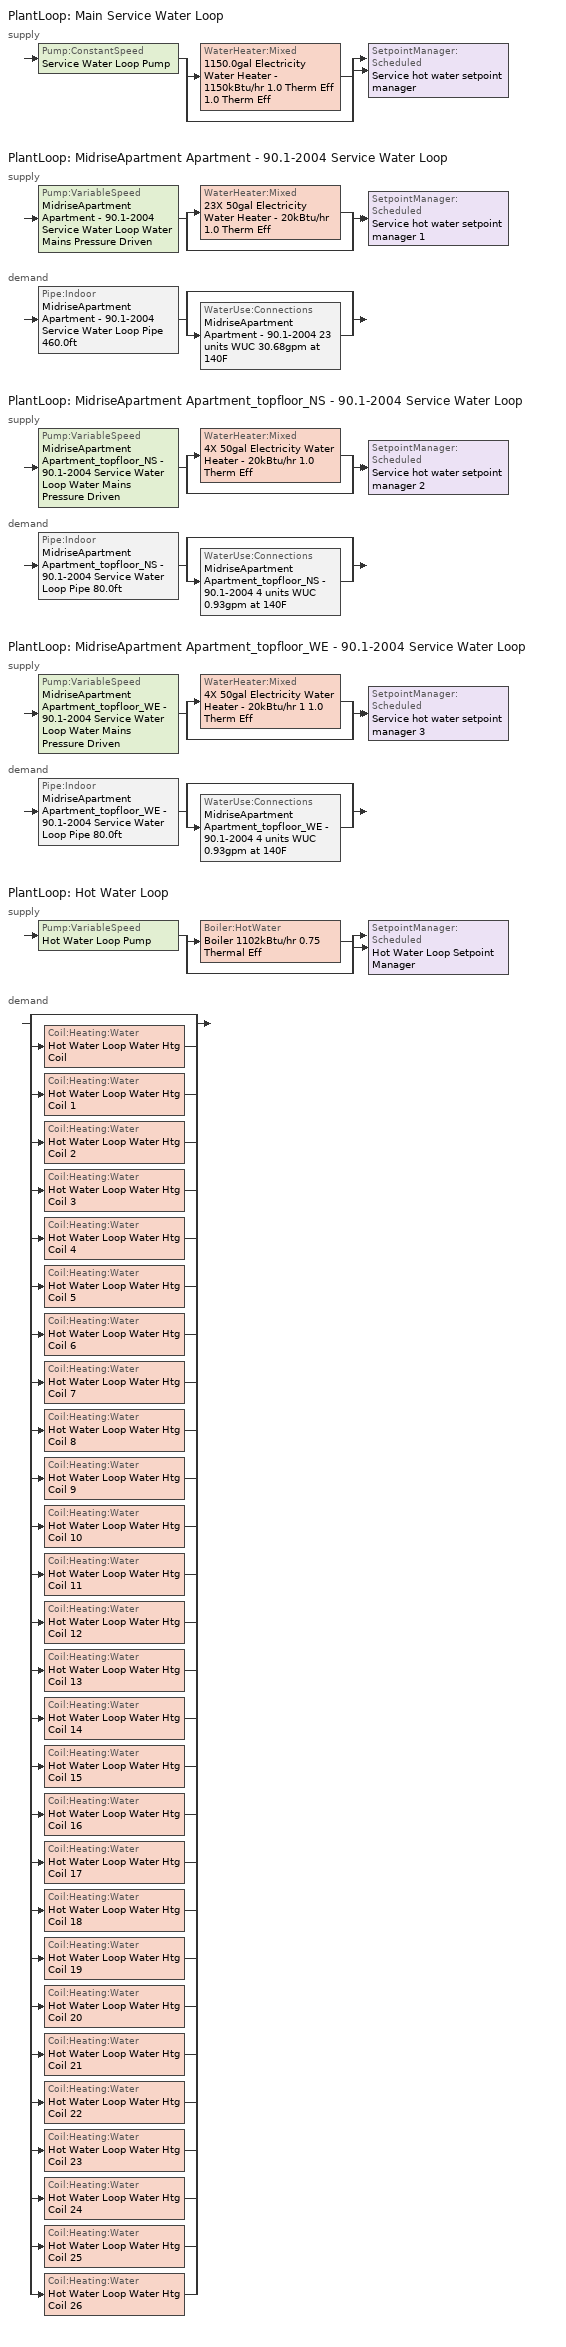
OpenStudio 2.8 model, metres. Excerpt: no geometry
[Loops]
PlantLoop 'Main Service Water Loop'
 supply: Pump:ConstantSpeed 'Service Water Loop Pump' > split
  | WaterHeater:Mixed '1150.0gal Electricity Water Heater - 1150kBtu/hr 1.0 Therm Eff 1.0 Therm Eff'
  | bypass
  join > SetpointManager:Scheduled 'Service hot water setpoint manager'
PlantLoop 'MidriseApartment Apartment - 90.1-2004 Service Water Loop'
 supply: Pump:VariableSpeed 'MidriseApartment Apartment - 90.1-2004 Service Water Loop Water Mains Pressure Driven' > split
  | WaterHeater:Mixed '23X 50gal Electricity Water Heater - 20kBtu/hr 1.0 Therm Eff'
  | bypass
  join > SetpointManager:Scheduled 'Service hot water setpoint manager 1'
 demand: Pipe:Indoor 'MidriseApartment Apartment - 90.1-2004 Service Water Loop Pipe 460.0ft' > split
  | bypass
  | WaterUse:Connections 'MidriseApartment Apartment - 90.1-2004 23 units WUC 30.68gpm at 140F'
PlantLoop 'MidriseApartment Apartment_topfloor_NS - 90.1-2004 Service Water Loop'
 supply: Pump:VariableSpeed 'MidriseApartment Apartment_topfloor_NS - 90.1-2004 Service Water Loop Water Mains Pressure Driven' > split
  | WaterHeater:Mixed '4X 50gal Electricity Water Heater - 20kBtu/hr 1.0 Therm Eff'
  | bypass
  join > SetpointManager:Scheduled 'Service hot water setpoint manager 2'
 demand: Pipe:Indoor 'MidriseApartment Apartment_topfloor_NS - 90.1-2004 Service Water Loop Pipe 80.0ft' > split
  | bypass
  | WaterUse:Connections 'MidriseApartment Apartment_topfloor_NS - 90.1-2004 4 units WUC 0.93gpm at 140F'
PlantLoop 'MidriseApartment Apartment_topfloor_WE - 90.1-2004 Service Water Loop'
 supply: Pump:VariableSpeed 'MidriseApartment Apartment_topfloor_WE - 90.1-2004 Service Water Loop Water Mains Pressure Driven' > split
  | WaterHeater:Mixed '4X 50gal Electricity Water Heater - 20kBtu/hr 1 1.0 Therm Eff'
  | bypass
  join > SetpointManager:Scheduled 'Service hot water setpoint manager 3'
 demand: Pipe:Indoor 'MidriseApartment Apartment_topfloor_WE - 90.1-2004 Service Water Loop Pipe 80.0ft' > split
  | bypass
  | WaterUse:Connections 'MidriseApartment Apartment_topfloor_WE - 90.1-2004 4 units WUC 0.93gpm at 140F'
PlantLoop 'Hot Water Loop'
 supply: Pump:VariableSpeed 'Hot Water Loop Pump' > split
  | Boiler:HotWater 'Boiler 1102kBtu/hr 0.75 Thermal Eff'
  | bypass
  join > SetpointManager:Scheduled 'Hot Water Loop Setpoint Manager'
 demand: split
  | bypass
  | Coil:Heating:Water 'Hot Water Loop Water Htg Coil'
  | Coil:Heating:Water 'Hot Water Loop Water Htg Coil 1'
  | Coil:Heating:Water 'Hot Water Loop Water Htg Coil 2'
  | Coil:Heating:Water 'Hot Water Loop Water Htg Coil 3'
  | Coil:Heating:Water 'Hot Water Loop Water Htg Coil 4'
  | Coil:Heating:Water 'Hot Water Loop Water Htg Coil 5'
  | Coil:Heating:Water 'Hot Water Loop Water Htg Coil 6'
  | Coil:Heating:Water 'Hot Water Loop Water Htg Coil 7'
  | Coil:Heating:Water 'Hot Water Loop Water Htg Coil 8'
  | Coil:Heating:Water 'Hot Water Loop Water Htg Coil 9'
  | Coil:Heating:Water 'Hot Water Loop Water Htg Coil 10'
  | Coil:Heating:Water 'Hot Water Loop Water Htg Coil 11'
  | Coil:Heating:Water 'Hot Water Loop Water Htg Coil 12'
  | Coil:Heating:Water 'Hot Water Loop Water Htg Coil 13'
  | Coil:Heating:Water 'Hot Water Loop Water Htg Coil 14'
  | Coil:Heating:Water 'Hot Water Loop Water Htg Coil 15'
  | Coil:Heating:Water 'Hot Water Loop Water Htg Coil 16'
  | Coil:Heating:Water 'Hot Water Loop Water Htg Coil 17'
  | Coil:Heating:Water 'Hot Water Loop Water Htg Coil 18'
  | Coil:Heating:Water 'Hot Water Loop Water Htg Coil 19'
  | Coil:Heating:Water 'Hot Water Loop Water Htg Coil 20'
  | Coil:Heating:Water 'Hot Water Loop Water Htg Coil 21'
  | Coil:Heating:Water 'Hot Water Loop Water Htg Coil 22'
  | Coil:Heating:Water 'Hot Water Loop Water Htg Coil 23'
  | Coil:Heating:Water 'Hot Water Loop Water Htg Coil 24'
  | Coil:Heating:Water 'Hot Water Loop Water Htg Coil 25'
  | Coil:Heating:Water 'Hot Water Loop Water Htg Coil 26'
[Material] Roughness=Smooth; Thickness {m}=0.001143; Conductivity {W/m-K}=386; Density {kg/m3}=8906.27; Specific Heat {J/kg-K}=385.1856; Thermal Absorptance=0.9; Solar Absorptance=0.7; Visible Absorptance=0.7
Copper pipe 0.75in type L; Copper pipe 0.75in type L 1; Copper pipe 0.75in type L 2
[Construction]
Uninsulated copper pipe 0.75in type L: Copper pipe 0.75in type L
Uninsulated copper pipe 0.75in type L 1: Copper pipe 0.75in type L 1
Uninsulated copper pipe 0.75in type L 2: Copper pipe 0.75in type L 2
[Sizing:Zone] Zone Cooling Design Supply Air Temperature Input Method=SupplyAirTemperature; Zone Cooling Design Supply Air Temperature {C}=13.8889; Zone Cooling Design Supply Air Temperature Difference {deltaC}=11.11; Zone Heating Design Supply Air Temperature Input Method=SupplyAirTemperature; Zone Heating Design Supply Air Temperature {C}=50; Zone Heating Design Supply Air Temperature Difference {deltaC}=11.11; Zone Cooling Design Supply Air Humidity Ratio {kg-H2O/kg-air}=0.008; Zone Heating Design Supply Air Humidity Ratio {kg-H2O/kg-air}=0.008; Cooling Design Air Flow Method=DesignDay; Heating Design Air Flow Method=DesignDay; Account for Dedicated Outdoor Air System=No; Dedicated Outdoor Air System Control Strategy=NeutralSupplyAir; Dedicated Outdoor Air Low Setpoint Temperature for Design {C}=autosize; Dedicated Outdoor Air High Setpoint Temperature for Design {C}=autosize
M NE Apartment ZN; T NW Apartment ZN; T N1 Apartment ZN; G NW Apartment ZN; M S1 Apartment ZN; T Corridor ZN; G S1 Apartment ZN; G N2 Apartment ZN; M SE Apartment ZN; T S1 Apartment ZN; M N2 Apartment ZN; G N1 Apartment ZN; T SW Apartment ZN; G NE Apartment ZN; M S2 Apartment ZN; G S2 Apartment ZN; M SW Apartment ZN; Office ZN; T N2 Apartment ZN; G Corridor ZN; M N1 Apartment ZN; T SE Apartment ZN; T S2 Apartment ZN; M NW Apartment ZN; T NE Apartment ZN; G SW Apartment ZN; M Corridor ZN
[Zone equipment]
M NE Apartment ZN: M NE Apartment ZN PTAC
T NW Apartment ZN: T NW Apartment ZN PTAC
T N1 Apartment ZN: T N1 Apartment ZN PTAC
G NW Apartment ZN: G NW Apartment ZN PTAC
M S1 Apartment ZN: M S1 Apartment ZN PTAC
T Corridor ZN: T Corridor ZN PTAC
G S1 Apartment ZN: G S1 Apartment ZN PTAC
G N2 Apartment ZN: G N2 Apartment ZN PTAC
M SE Apartment ZN: M SE Apartment ZN PTAC
T S1 Apartment ZN: T S1 Apartment ZN PTAC
M N2 Apartment ZN: M N2 Apartment ZN PTAC
G N1 Apartment ZN: G N1 Apartment ZN PTAC
T SW Apartment ZN: T SW Apartment ZN PTAC
G NE Apartment ZN: G NE Apartment ZN PTAC
M S2 Apartment ZN: M S2 Apartment ZN PTAC
G S2 Apartment ZN: G S2 Apartment ZN PTAC
M SW Apartment ZN: M SW Apartment ZN PTAC
Office ZN: Office ZN PTAC
T N2 Apartment ZN: T N2 Apartment ZN PTAC
G Corridor ZN: G Corridor ZN PTAC
M N1 Apartment ZN: M N1 Apartment ZN PTAC
T SE Apartment ZN: T SE Apartment ZN PTAC
T S2 Apartment ZN: T S2 Apartment ZN PTAC
M NW Apartment ZN: M NW Apartment ZN PTAC
T NE Apartment ZN: T NE Apartment ZN PTAC
G SW Apartment ZN: G SW Apartment ZN PTAC
M Corridor ZN: M Corridor ZN PTAC
[PlantLoop] Glycol Concentration=0; Minimum Loop Temperature {C}=10; Plant Loop Volume {m3}=Autocalculate; Load Distribution Scheme=Optimal
Name | Maximum Loop Temperature {C} | Fluid Type
Main Service Water Loop; MidriseApartment Apartment - 90.1-2004 Service Water Loop; MidriseApartment Apartment_topfloor_NS - 90.1-2004 Service Water Loop; MidriseApartment Apartment_topfloor_WE - 90.1-2004 Service Water Loop | 60
Hot Water Loop |  | Water
[Sizing:Plant] Loop Type=Heating; Sizing Option=NonCoincident; Zone Timesteps in Averaging Window=1; Coincident Sizing Factor Mode=None
Name | Design Loop Exit Temperature {C} | Loop Design Temperature Difference {deltaC}
Main Service Water Loop; MidriseApartment Apartment - 90.1-2004 Service Water Loop; MidriseApartment Apartment_topfloor_NS - 90.1-2004 Service Water Loop; MidriseApartment Apartment_topfloor_WE - 90.1-2004 Service Water Loop | 60 | 5
Hot Water Loop | 82.2222 | 11.1111
[SetpointManager:Scheduled] Control Variable=Temperature
Name | Schedule | Setpoint Node or NodeList
Service hot water setpoint manager | Service Water Loop Temp - 140F | Main Service Water Loop Supply Outlet Node
Service hot water setpoint manager 1 | Service Water Loop Temp - 140F 1 | MidriseApartment Apartment - 90.1-2004 Service Water Loop Supply Outlet Node
Service hot water setpoint manager 2 | Service Water Loop Temp - 140F 2 | MidriseApartment Apartment_topfloor_NS - 90.1-2004 Service Water Loop Supply Outlet Node
Service hot water setpoint manager 3 | Service Water Loop Temp - 140F 3 | MidriseApartment Apartment_topfloor_WE - 90.1-2004 Service Water Loop Supply Outlet Node
Hot Water Loop Setpoint Manager | Hot Water Loop Temp - 180F | Hot Water Loop Supply Outlet Node
[Pump:ConstantSpeed]
Service Water Loop Pump: Rated Flow Rate {m3/s}=autosize; Rated Pump Head {Pa}=0.01; Rated Power Consumption {W}=autosize; Motor Efficiency=1; Fraction of Motor Inefficiencies to Fluid Stream=0; Pump Control Type=Intermittent; Design Power Sizing Method=PowerPerFlowPerPressure; Design Electric Power per Unit Flow Rate {W/(m3/s)}=348701.1; Design Shaft Power per Unit Flow Rate per Unit Head {W-s/m3-Pa}=1.28205
[WaterHeater:Mixed] Deadband Temperature Difference {deltaC}=2; Heater Control Type=Cycle; Heater Fuel Type=Electricity; Heater Thermal Efficiency=1; Off Cycle Parasitic Fuel Type=Electricity; Off Cycle Parasitic Heat Fraction to Tank=0; On Cycle Parasitic Fuel Type=Electricity; On Cycle Parasitic Heat Fraction to Tank=0; Ambient Temperature Indicator=Schedule; Use Side Effectiveness=1; Source Side Effectiveness=1; Use Side Design Flow Rate {m3/s}=autosize; Source Side Design Flow Rate {m3/s}=autosize; Indirect Water Heating Recovery Time {hr}=1.5; Source Side Flow Control Mode=IndirectHeatPrimarySetpoint
Name | Tank Volume {m3} | Setpoint Temperature Schedule | Maximum Temperature Limit {C} | Heater Maximum Capacity {W} | Off Cycle Parasitic Fuel Consumption Rate {W} | On Cycle Parasitic Fuel Consumption Rate {W} | Ambient Temperature Schedule | Off Cycle Loss Coefficient to Ambient Temperature {W/K} | On Cycle Loss Coefficient to Ambient Temperature {W/K}
1150.0gal Electricity Water Heater - 1150kBtu/hr 1.0 Therm Eff 1.0 Therm Eff | 4.35322 | Service Water Loop Temp - 140F | 82.2222 | 337032 | 25.717 | 25.717 | Water Heater Ambient Temp Schedule - 70F | 9.09539 | 9.09539
23X 50gal Electricity Water Heater - 20kBtu/hr 1.0 Therm Eff | 4.35322 | Service Water Loop Temp - 140F 1 | 60 | 134813 | 0 | 0 | Water Heater Ambient Temp Schedule - 71.6f | 2.10637 | 2.10637
4X 50gal Electricity Water Heater - 20kBtu/hr 1.0 Therm Eff | 0.757082 | Service Water Loop Temp - 140F 2 | 60 | 23445.7 | 0 | 0 | Water Heater Ambient Temp Schedule - 71.6f 1 | 2.10637 | 2.10637
4X 50gal Electricity Water Heater - 20kBtu/hr 1 1.0 Therm Eff | 0.757082 | Service Water Loop Temp - 140F 3 | 60 | 23445.7 | 0 | 0 | Water Heater Ambient Temp Schedule - 71.6f 2 | 2.10637 | 2.10637
[WaterUse:Connections]
Name | Water Use Equipment Name 1
MidriseApartment Apartment - 90.1-2004 23 units WUC 30.68gpm at 140F | MidriseApartment Apartment - 90.1-2004 23 units Service Water Use 30.68gpm at 140F
MidriseApartment Apartment_topfloor_NS - 90.1-2004 4 units WUC 0.93gpm at 140F | MidriseApartment Apartment_topfloor_NS - 90.1-2004 4 units Service Water Use 0.93gpm at 140F
MidriseApartment Apartment_topfloor_WE - 90.1-2004 4 units WUC 0.93gpm at 140F | MidriseApartment Apartment_topfloor_WE - 90.1-2004 4 units Service Water Use 0.93gpm at 140F
[WaterUse:Equipment:Definition] Sensible Fraction Schedule=Fraction Sensible - 0.2; Latent Fraction Schedule=Fraction Latent - 0.05
Name | Peak Flow Rate {m3/s} | Target Temperature Schedule
MidriseApartment Apartment - 90.1-2004 23 units Service Water Use Def 30.68gpm | 0.00193573 | Mixed Water At Faucet Temp - 140F
MidriseApartment Apartment_topfloor_NS - 90.1-2004 4 units Service Water Use Def 0.93gpm | 5.85477e-05 | Mixed Water At Faucet Temp - 140F 1
MidriseApartment Apartment_topfloor_WE - 90.1-2004 4 units Service Water Use Def 0.93gpm | 5.85477e-05 | Mixed Water At Faucet Temp - 140F 2
[WaterUse:Equipment] Flow Rate Fraction Schedule=ApartmentMidRise APT_DHW_SCH
Name | Water Use Equipment Definition
MidriseApartment Apartment - 90.1-2004 23 units Service Water Use 30.68gpm at 140F | MidriseApartment Apartment - 90.1-2004 23 units Service Water Use Def 30.68gpm
MidriseApartment Apartment_topfloor_NS - 90.1-2004 4 units Service Water Use 0.93gpm at 140F | MidriseApartment Apartment_topfloor_NS - 90.1-2004 4 units Service Water Use Def 0.93gpm
MidriseApartment Apartment_topfloor_WE - 90.1-2004 4 units Service Water Use 0.93gpm at 140F | MidriseApartment Apartment_topfloor_WE - 90.1-2004 4 units Service Water Use Def 0.93gpm
[Pump:VariableSpeed] Skin Loss Radiative Fraction=0.5; Design Power Sizing Method=PowerPerFlowPerPressure; Design Electric Power per Unit Flow Rate {W/(m3/s)}=348701.1; Design Shaft Power per Unit Flow Rate per Unit Head {W-s/m3-Pa}=1.28205; Design Minimum Flow Rate Fraction=0
Name | Rated Pump Head {Pa} | Motor Efficiency | Pump Control Type
MidriseApartment Apartment - 90.1-2004 Service Water Loop Water Mains Pressure Driven; MidriseApartment Apartment_topfloor_NS - 90.1-2004 Service Water Loop Water Mains Pressure Driven; MidriseApartment Apartment_topfloor_WE - 90.1-2004 Service Water Loop Water Mains Pressure Driven | 0.001 | 0.825 | Continuous
Hot Water Loop Pump | 179344 | 0.875 | Intermittent
[Pipe:Indoor] Environment Type=Schedule; Pipe Inside Diameter {m}=0.019939
Name | Construction | Ambient Temperature Schedule | Ambient Air Velocity Schedule | Pipe Length {m}
MidriseApartment Apartment - 90.1-2004 Service Water Loop Pipe 460.0ft | Uninsulated copper pipe 0.75in type L | MidriseApartment Apartment - 90.1-2004 Service Water Loop Piping Air Temp - 70F | MidriseApartment Apartment - 90.1-2004 Service Water Loop Piping Air Velocity - 0.67mph | 140.208
MidriseApartment Apartment_topfloor_NS - 90.1-2004 Service Water Loop Pipe 80.0ft | Uninsulated copper pipe 0.75in type L 1 | MidriseApartment Apartment_topfloor_NS - 90.1-2004 Service Water Loop Piping Air Temp - 70F | MidriseApartment Apartment_topfloor_NS - 90.1-2004 Service Water Loop Piping Air Velocity - 0.67mph | 24.384
MidriseApartment Apartment_topfloor_WE - 90.1-2004 Service Water Loop Pipe 80.0ft | Uninsulated copper pipe 0.75in type L 2 | MidriseApartment Apartment_topfloor_WE - 90.1-2004 Service Water Loop Piping Air Temp - 70F | MidriseApartment Apartment_topfloor_WE - 90.1-2004 Service Water Loop Piping Air Velocity - 0.67mph | 24.384
[Boiler:HotWater]
Boiler 1102kBtu/hr 0.75 Thermal Eff: Fuel Type=NaturalGas; Nominal Thermal Efficiency=0.75; Efficiency Curve Temperature Evaluation Variable=LeavingBoiler; Normalized Boiler Efficiency Curve=Boiler with No Minimum Turndown; Design Water Outlet Temperature {C}=82.2222; Minimum Part Load Ratio=0; Maximum Part Load Ratio=1.2; Optimum Part Load Ratio=1; Water Outlet Upper Temperature Limit {C}=95; Boiler Flow Mode=LeavingSetpointModulated; Parasitic Electric Load {W}=0; Sizing Factor=1
[Fan:ConstantVolume] Availability Schedule=Always On Discrete; Fan Total Efficiency=0.1595; Pressure Rise {Pa}=331.288; Maximum Flow Rate {m3/s}=AutoSize; Motor Efficiency=0.29; Motor In Airstream Fraction=1
Office ZN PTAC Fan; G NW Apartment ZN PTAC Fan; G NE Apartment ZN PTAC Fan; G N2 Apartment ZN PTAC Fan; G SW Apartment ZN PTAC Fan; G S2 Apartment ZN PTAC Fan; G N1 Apartment ZN PTAC Fan; G S1 Apartment ZN PTAC Fan; G Corridor ZN PTAC Fan; M N1 Apartment ZN PTAC Fan; M N2 Apartment ZN PTAC Fan; M NE Apartment ZN PTAC Fan; M NW Apartment ZN PTAC Fan; M SW Apartment ZN PTAC Fan; M S2 Apartment ZN PTAC Fan; M SE Apartment ZN PTAC Fan; M S1 Apartment ZN PTAC Fan; M Corridor ZN PTAC Fan; T N1 Apartment ZN PTAC Fan; T N2 Apartment ZN PTAC Fan; T NE Apartment ZN PTAC Fan; T NW Apartment ZN PTAC Fan; T SW Apartment ZN PTAC Fan; T S2 Apartment ZN PTAC Fan; T SE Apartment ZN PTAC Fan; T S1 Apartment ZN PTAC Fan; T Corridor ZN PTAC Fan
[Coil:Heating:Water] Availability Schedule=Always On Discrete; Rated Inlet Water Temperature {C}=82.2222; Rated Inlet Air Temperature {C}=16.6; Rated Outlet Water Temperature {C}=71.1111; Rated Outlet Air Temperature {C}=32.2
Hot Water Loop Water Htg Coil; Hot Water Loop Water Htg Coil 1; Hot Water Loop Water Htg Coil 2; Hot Water Loop Water Htg Coil 3; Hot Water Loop Water Htg Coil 4; Hot Water Loop Water Htg Coil 5; Hot Water Loop Water Htg Coil 6; Hot Water Loop Water Htg Coil 7; Hot Water Loop Water Htg Coil 8; Hot Water Loop Water Htg Coil 9; Hot Water Loop Water Htg Coil 10; Hot Water Loop Water Htg Coil 11; Hot Water Loop Water Htg Coil 12; Hot Water Loop Water Htg Coil 13; Hot Water Loop Water Htg Coil 14; Hot Water Loop Water Htg Coil 15; Hot Water Loop Water Htg Coil 16; Hot Water Loop Water Htg Coil 17; Hot Water Loop Water Htg Coil 18; Hot Water Loop Water Htg Coil 19; Hot Water Loop Water Htg Coil 20; Hot Water Loop Water Htg Coil 21; Hot Water Loop Water Htg Coil 22; Hot Water Loop Water Htg Coil 23; Hot Water Loop Water Htg Coil 24; Hot Water Loop Water Htg Coil 25; Hot Water Loop Water Htg Coil 26
[Controller:WaterCoil] Action=Normal; Controller Convergence Tolerance {deltaC}=0.0001; Minimum Actuated Flow {m3/s}=0
Name | Water Coil
Hot Water Loop Water Htg Coil Controller | Hot Water Loop Water Htg Coil
Hot Water Loop Water Htg Coil 1 Controller | Hot Water Loop Water Htg Coil 1
Hot Water Loop Water Htg Coil 2 Controller | Hot Water Loop Water Htg Coil 2
Hot Water Loop Water Htg Coil 3 Controller | Hot Water Loop Water Htg Coil 3
Hot Water Loop Water Htg Coil 4 Controller | Hot Water Loop Water Htg Coil 4
Hot Water Loop Water Htg Coil 5 Controller | Hot Water Loop Water Htg Coil 5
Hot Water Loop Water Htg Coil 6 Controller | Hot Water Loop Water Htg Coil 6
Hot Water Loop Water Htg Coil 7 Controller | Hot Water Loop Water Htg Coil 7
Hot Water Loop Water Htg Coil 8 Controller | Hot Water Loop Water Htg Coil 8
Hot Water Loop Water Htg Coil 9 Controller | Hot Water Loop Water Htg Coil 9
Hot Water Loop Water Htg Coil 10 Controller | Hot Water Loop Water Htg Coil 10
Hot Water Loop Water Htg Coil 11 Controller | Hot Water Loop Water Htg Coil 11
Hot Water Loop Water Htg Coil 12 Controller | Hot Water Loop Water Htg Coil 12
Hot Water Loop Water Htg Coil 13 Controller | Hot Water Loop Water Htg Coil 13
Hot Water Loop Water Htg Coil 14 Controller | Hot Water Loop Water Htg Coil 14
Hot Water Loop Water Htg Coil 15 Controller | Hot Water Loop Water Htg Coil 15
Hot Water Loop Water Htg Coil 16 Controller | Hot Water Loop Water Htg Coil 16
Hot Water Loop Water Htg Coil 17 Controller | Hot Water Loop Water Htg Coil 17
Hot Water Loop Water Htg Coil 18 Controller | Hot Water Loop Water Htg Coil 18
Hot Water Loop Water Htg Coil 19 Controller | Hot Water Loop Water Htg Coil 19
Hot Water Loop Water Htg Coil 20 Controller | Hot Water Loop Water Htg Coil 20
Hot Water Loop Water Htg Coil 21 Controller | Hot Water Loop Water Htg Coil 21
Hot Water Loop Water Htg Coil 22 Controller | Hot Water Loop Water Htg Coil 22
Hot Water Loop Water Htg Coil 23 Controller | Hot Water Loop Water Htg Coil 23
Hot Water Loop Water Htg Coil 24 Controller | Hot Water Loop Water Htg Coil 24
Hot Water Loop Water Htg Coil 25 Controller | Hot Water Loop Water Htg Coil 25
Hot Water Loop Water Htg Coil 26 Controller | Hot Water Loop Water Htg Coil 26
[Coil:Cooling:DX:SingleSpeed] Availability Schedule=Always On Discrete; Rated Total Cooling Capacity {W}=autosize; Rated Sensible Heat Ratio=autosize; Rated Air Flow Rate {m3/s}=autosize; Rated Evaporator Fan Power Per Volume Flow Rate {W/(m3/s)}=773.3; Total Cooling Capacity Function of Temperature Curve=PSZ-Fine Storage DX Coil Cap-FT; Total Cooling Capacity Function of Flow Fraction Curve=DX Coil Cap-FF; Energy Input Ratio Function of Temperature Curve=PSZ-AC DX Coil EIR-FT; Energy Input Ratio Function of Flow Fraction Curve=Split DX Coil EIR-FF; Part Load Fraction Correlation Curve=HPACCOOLPLFFPLR; Condenser Type=AirCooled; Evaporative Condenser Effectiveness=0; Evaporative Condenser Air Flow Rate {m3/s}=Autosize; Evaporative Condenser Pump Rated Power Consumption {W}=Autosize; Crankcase Heater Capacity {W}=0; Maximum Outdoor Dry-Bulb Temperature for Crankcase Heater Operation {C}=0; Basin Heater Capacity {W/K}=0; Basin Heater Setpoint Temperature {C}=10
Name | Rated COP {W/W}
Office ZN PTAC 1spd DX AC Clg Coil 16kBtu/hr 9.3EER; G SW Apartment ZN PTAC 1spd DX AC Clg Coil 16kBtu/hr 9.3EER; G S1 Apartment ZN PTAC 1spd DX AC Clg Coil 76kBtu/hr 9.3EER; M NW Apartment ZN PTAC 1spd DX AC Clg Coil 18kBtu/hr 9.3EER; M SW Apartment ZN PTAC 1spd DX AC Clg Coil 17kBtu/hr 9.3EER; T N1 Apartment ZN PTAC 1spd DX AC Clg Coil 15kBtu/hr 9.3EER; T N2 Apartment ZN PTAC 1spd DX AC Clg Coil 15kBtu/hr 9.3EER; T NE Apartment ZN PTAC 1spd DX AC Clg Coil 19kBtu/hr 9.3EER; T NW Apartment ZN PTAC 1spd DX AC Clg Coil 22kBtu/hr 9.3EER; T SW Apartment ZN PTAC 1spd DX AC Clg Coil 22kBtu/hr 9.3EER; T S2 Apartment ZN PTAC 1spd DX AC Clg Coil 17kBtu/hr 9.3EER; T SE Apartment ZN PTAC 1spd DX AC Clg Coil 20kBtu/hr 9.3EER; T S1 Apartment ZN PTAC 1spd DX AC Clg Coil 17kBtu/hr 9.3EER | 3.23448
G NW Apartment ZN PTAC 1spd DX AC Clg Coil 15kBtu/hr 9.3EER | 3.23802
G NE Apartment ZN PTAC 1spd DX AC Clg Coil 12kBtu/hr 10.0EER | 3.45939
G N2 Apartment ZN PTAC 1spd DX AC Clg Coil 9kBtu/hr 10.6EER | 3.65353
G S2 Apartment ZN PTAC 1spd DX AC Clg Coil 10kBtu/hr 10.3EER | 3.56935
G N1 Apartment ZN PTAC 1spd DX AC Clg Coil 9kBtu/hr 10.5EER | 3.64885
G Corridor ZN PTAC 1spd DX AC Clg Coil 6kBtu/hr 11.0EER; M Corridor ZN PTAC 1spd DX AC Clg Coil 5kBtu/hr 11.0EER | 3.80183
M N1 Apartment ZN PTAC 1spd DX AC Clg Coil 11kBtu/hr 10.1EER | 3.50341
M N2 Apartment ZN PTAC 1spd DX AC Clg Coil 11kBtu/hr 10.1EER | 3.50899
M NE Apartment ZN PTAC 1spd DX AC Clg Coil 14kBtu/hr 9.5EER | 3.28645
M S2 Apartment ZN PTAC 1spd DX AC Clg Coil 11kBtu/hr 10.2EER | 3.51641
M SE Apartment ZN PTAC 1spd DX AC Clg Coil 15kBtu/hr 9.4EER | 3.25066
M S1 Apartment ZN PTAC 1spd DX AC Clg Coil 11kBtu/hr 10.2EER | 3.51881
T Corridor ZN PTAC 1spd DX AC Clg Coil 10kBtu/hr 10.4EER | 3.59858
[ZoneHVAC:PackagedTerminalAirConditioner] Availability Schedule=Always On Discrete; Supply Air Flow Rate During Cooling Operation {m3/s}=Autosize; Supply Air Flow Rate During Heating Operation {m3/s}=Autosize; Supply Air Flow Rate When No Cooling or Heating is Needed {m3/s}=Autosize; Outdoor Air Flow Rate During Cooling Operation {m3/s}=Autosize; Outdoor Air Flow Rate During Heating Operation {m3/s}=Autosize; Outdoor Air Flow Rate When No Cooling or Heating is Needed {m3/s}=Autosize; Fan Placement=DrawThrough; Supply Air Fan Operating Mode Schedule=Always On Discrete
Name | Supply Air Fan | Heating Coil | Cooling Coil
Office ZN PTAC | Office ZN PTAC Fan | Hot Water Loop Water Htg Coil | Office ZN PTAC 1spd DX AC Clg Coil 16kBtu/hr 9.3EER
G NW Apartment ZN PTAC | G NW Apartment ZN PTAC Fan | Hot Water Loop Water Htg Coil 1 | G NW Apartment ZN PTAC 1spd DX AC Clg Coil 15kBtu/hr 9.3EER
G NE Apartment ZN PTAC | G NE Apartment ZN PTAC Fan | Hot Water Loop Water Htg Coil 2 | G NE Apartment ZN PTAC 1spd DX AC Clg Coil 12kBtu/hr 10.0EER
G N2 Apartment ZN PTAC | G N2 Apartment ZN PTAC Fan | Hot Water Loop Water Htg Coil 3 | G N2 Apartment ZN PTAC 1spd DX AC Clg Coil 9kBtu/hr 10.6EER
G SW Apartment ZN PTAC | G SW Apartment ZN PTAC Fan | Hot Water Loop Water Htg Coil 4 | G SW Apartment ZN PTAC 1spd DX AC Clg Coil 16kBtu/hr 9.3EER
G S2 Apartment ZN PTAC | G S2 Apartment ZN PTAC Fan | Hot Water Loop Water Htg Coil 5 | G S2 Apartment ZN PTAC 1spd DX AC Clg Coil 10kBtu/hr 10.3EER
G N1 Apartment ZN PTAC | G N1 Apartment ZN PTAC Fan | Hot Water Loop Water Htg Coil 6 | G N1 Apartment ZN PTAC 1spd DX AC Clg Coil 9kBtu/hr 10.5EER
G S1 Apartment ZN PTAC | G S1 Apartment ZN PTAC Fan | Hot Water Loop Water Htg Coil 7 | G S1 Apartment ZN PTAC 1spd DX AC Clg Coil 76kBtu/hr 9.3EER
G Corridor ZN PTAC | G Corridor ZN PTAC Fan | Hot Water Loop Water Htg Coil 8 | G Corridor ZN PTAC 1spd DX AC Clg Coil 6kBtu/hr 11.0EER
M N1 Apartment ZN PTAC | M N1 Apartment ZN PTAC Fan | Hot Water Loop Water Htg Coil 9 | M N1 Apartment ZN PTAC 1spd DX AC Clg Coil 11kBtu/hr 10.1EER
M N2 Apartment ZN PTAC | M N2 Apartment ZN PTAC Fan | Hot Water Loop Water Htg Coil 10 | M N2 Apartment ZN PTAC 1spd DX AC Clg Coil 11kBtu/hr 10.1EER
M NE Apartment ZN PTAC | M NE Apartment ZN PTAC Fan | Hot Water Loop Water Htg Coil 11 | M NE Apartment ZN PTAC 1spd DX AC Clg Coil 14kBtu/hr 9.5EER
M NW Apartment ZN PTAC | M NW Apartment ZN PTAC Fan | Hot Water Loop Water Htg Coil 12 | M NW Apartment ZN PTAC 1spd DX AC Clg Coil 18kBtu/hr 9.3EER
M SW Apartment ZN PTAC | M SW Apartment ZN PTAC Fan | Hot Water Loop Water Htg Coil 13 | M SW Apartment ZN PTAC 1spd DX AC Clg Coil 17kBtu/hr 9.3EER
M S2 Apartment ZN PTAC | M S2 Apartment ZN PTAC Fan | Hot Water Loop Water Htg Coil 14 | M S2 Apartment ZN PTAC 1spd DX AC Clg Coil 11kBtu/hr 10.2EER
M SE Apartment ZN PTAC | M SE Apartment ZN PTAC Fan | Hot Water Loop Water Htg Coil 15 | M SE Apartment ZN PTAC 1spd DX AC Clg Coil 15kBtu/hr 9.4EER
M S1 Apartment ZN PTAC | M S1 Apartment ZN PTAC Fan | Hot Water Loop Water Htg Coil 16 | M S1 Apartment ZN PTAC 1spd DX AC Clg Coil 11kBtu/hr 10.2EER
M Corridor ZN PTAC | M Corridor ZN PTAC Fan | Hot Water Loop Water Htg Coil 17 | M Corridor ZN PTAC 1spd DX AC Clg Coil 5kBtu/hr 11.0EER
T N1 Apartment ZN PTAC | T N1 Apartment ZN PTAC Fan | Hot Water Loop Water Htg Coil 18 | T N1 Apartment ZN PTAC 1spd DX AC Clg Coil 15kBtu/hr 9.3EER
T N2 Apartment ZN PTAC | T N2 Apartment ZN PTAC Fan | Hot Water Loop Water Htg Coil 19 | T N2 Apartment ZN PTAC 1spd DX AC Clg Coil 15kBtu/hr 9.3EER
T NE Apartment ZN PTAC | T NE Apartment ZN PTAC Fan | Hot Water Loop Water Htg Coil 20 | T NE Apartment ZN PTAC 1spd DX AC Clg Coil 19kBtu/hr 9.3EER
T NW Apartment ZN PTAC | T NW Apartment ZN PTAC Fan | Hot Water Loop Water Htg Coil 21 | T NW Apartment ZN PTAC 1spd DX AC Clg Coil 22kBtu/hr 9.3EER
T SW Apartment ZN PTAC | T SW Apartment ZN PTAC Fan | Hot Water Loop Water Htg Coil 22 | T SW Apartment ZN PTAC 1spd DX AC Clg Coil 22kBtu/hr 9.3EER
T S2 Apartment ZN PTAC | T S2 Apartment ZN PTAC Fan | Hot Water Loop Water Htg Coil 23 | T S2 Apartment ZN PTAC 1spd DX AC Clg Coil 17kBtu/hr 9.3EER
T SE Apartment ZN PTAC | T SE Apartment ZN PTAC Fan | Hot Water Loop Water Htg Coil 24 | T SE Apartment ZN PTAC 1spd DX AC Clg Coil 20kBtu/hr 9.3EER
T S1 Apartment ZN PTAC | T S1 Apartment ZN PTAC Fan | Hot Water Loop Water Htg Coil 25 | T S1 Apartment ZN PTAC 1spd DX AC Clg Coil 17kBtu/hr 9.3EER
T Corridor ZN PTAC | T Corridor ZN PTAC Fan | Hot Water Loop Water Htg Coil 26 | T Corridor ZN PTAC 1spd DX AC Clg Coil 10kBtu/hr 10.4EER
[Schedule:Ruleset]
Service Water Loop Temp - 140F: Default Day Schedule=Service Water Loop Temp - 140F Default
Water Heater Ambient Temp Schedule - 70F: Default Day Schedule=Water Heater Ambient Temp Schedule - 70F Default
ApartmentMidRise APT_DHW_SCH: Default Day Schedule=ApartmentMidRise APT_DHW_SCH Default; Summer Design Day Schedule=ApartmentMidRise APT_DHW_SCH Summer Design Day; Winter Design Day Schedule=ApartmentMidRise APT_DHW_SCH Winter Design Day
Fraction Sensible - 0.2: Default Day Schedule=Fraction Sensible - 0.2 Default
Fraction Latent - 0.05: Default Day Schedule=Fraction Latent - 0.05 Default
Mixed Water At Faucet Temp - 140F: Default Day Schedule=Mixed Water At Faucet Temp - 140F Default
Service Water Loop Temp - 140F 1: Default Day Schedule=Service Water Loop Temp - 140F Default 1
Water Heater Ambient Temp Schedule - 71.6f: Default Day Schedule=Water Heater Ambient Temp Schedule - 71.6f Default
MidriseApartment Apartment - 90.1-2004 Service Water Loop Piping Air Temp - 70F: Default Day Schedule=MidriseApartment Apartment - 90.1-2004 Service Water Loop Piping Air Temp - 70F Default
MidriseApartment Apartment - 90.1-2004 Service Water Loop Piping Air Velocity - 0.67mph: Default Day Schedule=MidriseApartment Apartment - 90.1-2004 Service Water Loop Piping Air Velocity - 0.67mph Default
Mixed Water At Faucet Temp - 140F 1: Default Day Schedule=Mixed Water At Faucet Temp - 140F Default 1
Service Water Loop Temp - 140F 2: Default Day Schedule=Service Water Loop Temp - 140F Default 2
Water Heater Ambient Temp Schedule - 71.6f 1: Default Day Schedule=Water Heater Ambient Temp Schedule - 71.6f Default 1
MidriseApartment Apartment_topfloor_NS - 90.1-2004 Service Water Loop Piping Air Temp - 70F: Default Day Schedule=MidriseApartment Apartment_topfloor_NS - 90.1-2004 Service Water Loop Piping Air Temp - 70F Default
MidriseApartment Apartment_topfloor_NS - 90.1-2004 Service Water Loop Piping Air Velocity - 0.67mph: Default Day Schedule=MidriseApartment Apartment_topfloor_NS - 90.1-2004 Service Water Loop Piping Air Velocity - 0.67mph Default
Mixed Water At Faucet Temp - 140F 2: Default Day Schedule=Mixed Water At Faucet Temp - 140F Default 2
Service Water Loop Temp - 140F 3: Default Day Schedule=Service Water Loop Temp - 140F Default 3
Water Heater Ambient Temp Schedule - 71.6f 2: Default Day Schedule=Water Heater Ambient Temp Schedule - 71.6f Default 2
MidriseApartment Apartment_topfloor_WE - 90.1-2004 Service Water Loop Piping Air Temp - 70F: Default Day Schedule=MidriseApartment Apartment_topfloor_WE - 90.1-2004 Service Water Loop Piping Air Temp - 70F Default
MidriseApartment Apartment_topfloor_WE - 90.1-2004 Service Water Loop Piping Air Velocity - 0.67mph: Default Day Schedule=MidriseApartment Apartment_topfloor_WE - 90.1-2004 Service Water Loop Piping Air Velocity - 0.67mph Default
Hot Water Loop Temp - 180F: Default Day Schedule=Hot Water Loop Temp - 180F Default
[Schedule:Day]
Service Water Loop Temp - 140F Default; Mixed Water At Faucet Temp - 140F Default; Service Water Loop Temp - 140F Default 1; Mixed Water At Faucet Temp - 140F Default 1; Service Water Loop Temp - 140F Default 2; Mixed Water At Faucet Temp - 140F Default 2; Service Water Loop Temp - 140F Default 3: 24, 0, 60
Water Heater Ambient Temp Schedule - 70F Default; MidriseApartment Apartment - 90.1-2004 Service Water Loop Piping Air Temp - 70F Default; MidriseApartment Apartment_topfloor_NS - 90.1-2004 Service Water Loop Piping Air Temp - 70F Default; MidriseApartment Apartment_topfloor_WE - 90.1-2004 Service Water Loop Piping Air Temp - 70F Default: 24, 0, 21.1111
ApartmentMidRise APT_DHW_SCH Default; ApartmentMidRise APT_DHW_SCH Winter Design Day; ApartmentMidRise APT_DHW_SCH Summer Design Day: 1, 0, 0.08, 2, 0, 0.04, 4, 0, 0.01, 5, 0, 0.04, 6, 0, 0.27, 7, 0, 0.94, 8, 0, 1, 9, 0, 0.96, 10, 0, 0.84, 11, 0, 0.76, 12, 0, 0.61, 13, 0, 0.53, 14, 0, 0.47, 15, 0, 0.41, 16, 0, 0.47, 17, 0, 0.55, 18, 0, 0.73, 19, 0, 0.86, 20, 0, 0.82, 21, 0, 0.75, 22, 0, 0.61, 23, 0, 0.53, 24, 0, 0.29
Fraction Sensible - 0.2 Default: 24, 0, 0.2
Fraction Latent - 0.05 Default: 24, 0, 0.05
Water Heater Ambient Temp Schedule - 71.6f Default; Water Heater Ambient Temp Schedule - 71.6f Default 1; Water Heater Ambient Temp Schedule - 71.6f Default 2: 24, 0, 22
MidriseApartment Apartment - 90.1-2004 Service Water Loop Piping Air Velocity - 0.67mph Default; MidriseApartment Apartment_topfloor_NS - 90.1-2004 Service Water Loop Piping Air Velocity - 0.67mph Default; MidriseApartment Apartment_topfloor_WE - 90.1-2004 Service Water Loop Piping Air Velocity - 0.67mph Default: 24, 0, 0.3
Hot Water Loop Temp - 180F Default: 24, 0, 82.2222
[Schedule:Constant]
Always On Discrete: Value=1
[Curve:Cubic]
Boiler with No Minimum Turndown: Coefficient1 Constant=0.7463; Coefficient2 x=1.3196; Coefficient3 x**2=-2.2154; Coefficient4 x**3=1.1674; Minimum Value of x=0; Maximum Value of x=1.3
[Curve:Biquadratic] Minimum Value of x=12.77778; Maximum Value of x=23.88889; Minimum Value of y=23.88889; Maximum Value of y=46.11111
Name | Coefficient1 Constant | Coefficient2 x | Coefficient3 x**2 | Coefficient4 y | Coefficient5 y**2 | Coefficient6 x*y
PSZ-Fine Storage DX Coil Cap-FT | 0.942588 | 0.00954335 | 0.00068377 | -0.0110427 | 5.249e-06 | -9.72e-06
PSZ-AC DX Coil EIR-FT | 0.342414 | 0.034885 | -0.0006237 | 0.00497722 | 0.000437951 | -0.000728028
[Curve:Quadratic]
Name | Coefficient1 Constant | Coefficient2 x | Coefficient3 x**2 | Minimum Value of x | Maximum Value of x
DX Coil Cap-FF | 0.8 | 0.2 | 0 | 0.5 | 1.5
Split DX Coil EIR-FF | 1.1552 | -0.1808 | 0.0256 | 0.5 | 1.5
HPACCOOLPLFFPLR | 0.85 | 0.15 | 0 | 0 | 1
